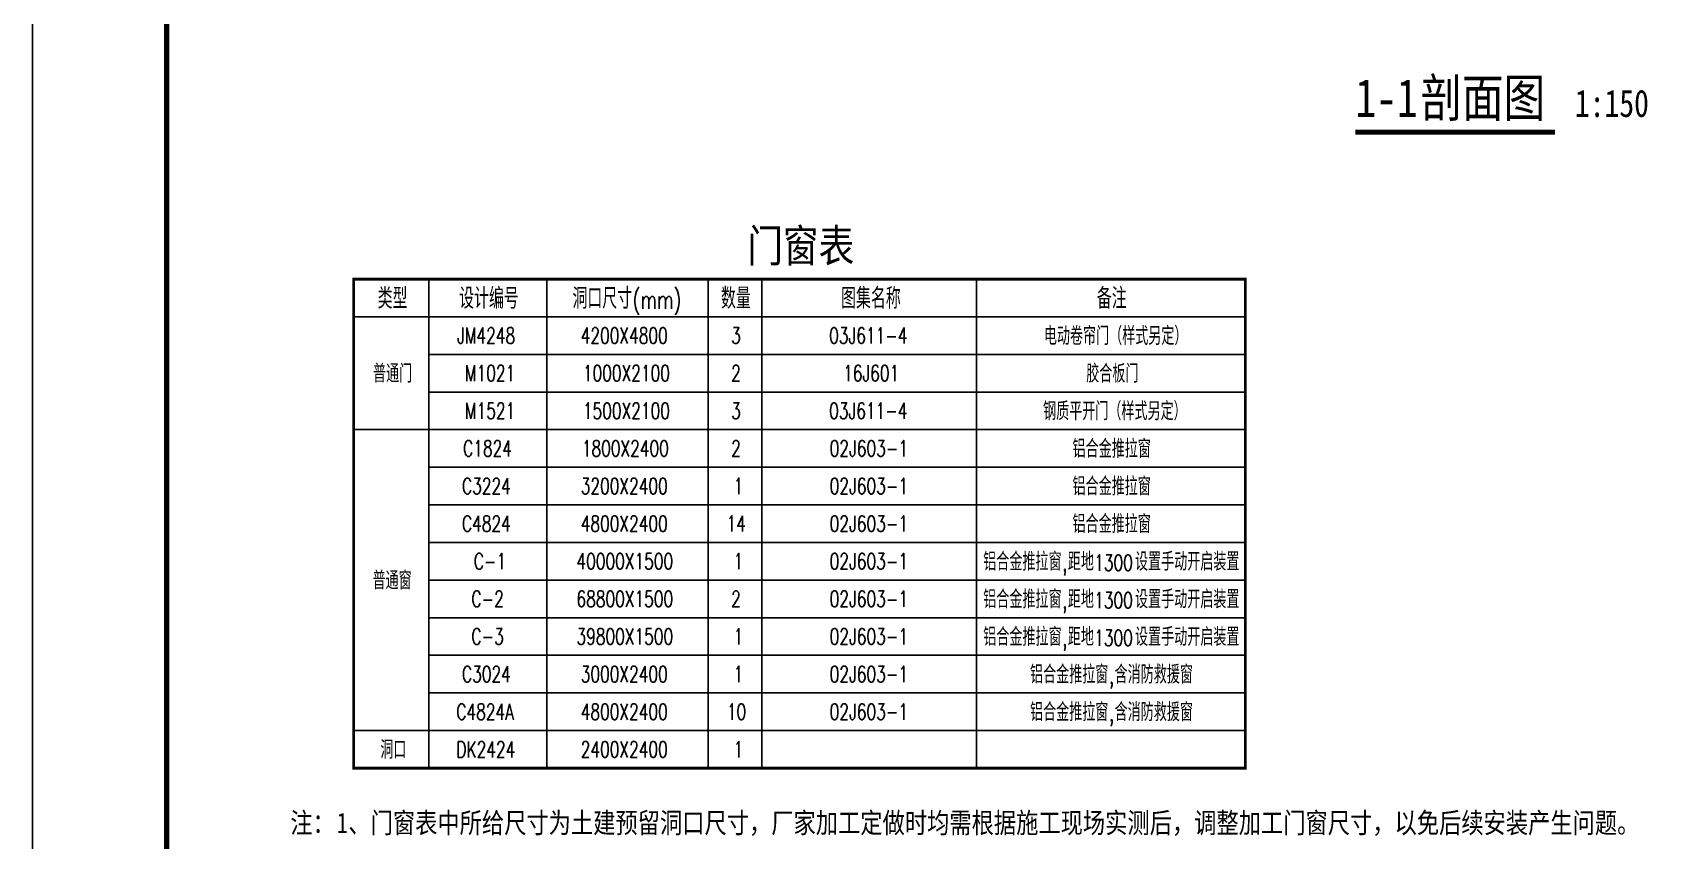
# Model space of a CAD drawing. Extents: x 170967 to 297117, y -33682 to 593582.
# Drawn here: x 170967 to 216156, y 50567 to 73128 of the extents above; entities that cross this region are included whole.
import ezdxf

# ---------------------------------------------------------------- set-up
doc = ezdxf.new("R2010")
doc.units = 0
doc.header["$LTSCALE"] = 1000
doc.header["$MEASUREMENT"] = 0
for name, color, linetype in [('0-建筑立面', 255, 'Continuous'), ('DIM_SYMB', 171, 'Continuous'), ('PUB_TAB', 7, 'Continuous'), ('PUB_TEXT', 7, 'Continuous'), ('TK', 4, 'Continuous')]:
    doc.layers.add(name, color=color, linetype=linetype)
doc.styles.add('_TCH_WDTABLE', font='SIMPLEX', dxfattribs={"bigfont": 'GBCBIG'})
doc.styles.add('宋体', font='', dxfattribs={"width": 0.8})
doc.styles.get('宋体').set_extended_font_data('SimSun')

# ---------------------------------------------------------------- blocks, each defined once
blk = doc.blocks.new('GeYuanFrame_50425478', base_point=(20.09, 4.53))
at = {"layer": 'TK'}
blk.add_lwpolyline([(20.09, 4.53), (20.09, 598.53), (861.09, 598.53), (861.09, 4.53)], close=True, dxfattribs=at)
at = {"layer": 'TK', "const_width": 1}
blk.add_lwpolyline([(45.09, 588.53), (851.09, 588.53), (851.09, 14.53), (45.09, 14.53)], close=True, dxfattribs=at)

msp = doc.modelspace()

# ---------------------------------------------------------------- linework, layer by layer
at = {"layer": 'DIM_SYMB', "const_width": 140}
msp.add_lwpolyline([(207912.7, 70340.2), (213480.8, 70340.2)], dxfattribs=at)
at = {"layer": 'PUB_TAB', "const_width": 75}
msp.add_lwpolyline([(179935, 52589.2), (204835, 52589.2), (204835, 66239.2), (179935, 66239.2)], close=True, dxfattribs=at)
at = {"layer": 'PUB_TAB'}
for points in [[(182035, 66239.2), (182035, 52589.2)], [(185335, 66239.2), (185335, 52589.2)], [(189835, 66239.2), (189835, 52589.2)], [(191335, 66239.2), (191335, 52589.2)], [(197335, 66239.2), (197335, 52589.2)], [(179935, 65189.2), (204835, 65189.2)], [(182035, 64139.2), (204835, 64139.2)], [(182035, 63089.2), (204835, 63089.2)], [(179935, 62039.2), (204835, 62039.2)], [(182035, 60989.2), (204835, 60989.2)], [(182035, 59939.2), (204835, 59939.2)], [(182035, 58889.2), (204835, 58889.2)], [(182035, 57839.2), (204835, 57839.2)], [(182035, 56789.2), (204835, 56789.2)], [(182035, 55739.2), (204835, 55739.2)], [(182035, 54689.2), (204835, 54689.2)], [(179935, 53639.2), (204835, 53639.2)]]:
    msp.add_lwpolyline(points, dxfattribs=at)

# ---------------------------------------------------------------- block references
at = {"layer": '0-建筑立面', "xscale": 150, "yscale": 150, "zscale": 150}
msp.add_blockref('GeYuanFrame_50425478', (170967.1, 9651.8), dxfattribs=at)

# ---------------------------------------------------------------- texts
at = {"layer": 'PUB_TAB'}
for s, height, style, width, p in [('门窗表', 911.39, '宋体', 0.8, (190932.8, 66719.2)), ('(mm)', 510, '_TCH_WDTABLE', 0.705882, (187733.2, 65414.2)), ('JM4248', 446.25, '_TCH_WDTABLE', 0.705882, (182830, 64441)), ('4200X4800', 446.25, '_TCH_WDTABLE', 0.705882, (186280, 64441)), ('3', 446.2, '_TCH_WDTABLE', 0.705882, (190480, 64441)), ('03J611-4', 446.25, '_TCH_WDTABLE', 0.705882, (193217.5, 64441)), ('M1021', 446.25, '_TCH_WDTABLE', 0.705882, (183047.5, 63391)), ('1000X2100', 446.25, '_TCH_WDTABLE', 0.705882, (186340, 63391)), ('2', 446.2, '_TCH_WDTABLE', 0.705882, (190480, 63391)), ('16J601', 446.25, '_TCH_WDTABLE', 0.705882, (193607.5, 63391)), ('M1521', 446.25, '_TCH_WDTABLE', 0.705882, (183047.5, 62341)), ('1500X2100', 446.25, '_TCH_WDTABLE', 0.705882, (186340, 62341)), ('3', 446.2, '_TCH_WDTABLE', 0.705882, (190480, 62341)), ('03J611-4', 446.25, '_TCH_WDTABLE', 0.705882, (193217.5, 62341)), ('C1824', 446.25, '_TCH_WDTABLE', 0.705882, (182995, 61291)), ('1800X2400', 446.25, '_TCH_WDTABLE', 0.705882, (186310, 61291)), ('2', 446.2, '_TCH_WDTABLE', 0.705882, (190480, 61291)), ('02J603-1', 446.25, '_TCH_WDTABLE', 0.705882, (193232.5, 61291)), ('C3224', 446.25, '_TCH_WDTABLE', 0.705882, (182965, 60241)), ('3200X2400', 446.25, '_TCH_WDTABLE', 0.705882, (186280, 60241)), ('1', 446.2, '_TCH_WDTABLE', 0.705882, (190547.5, 60241)), ('02J603-1', 446.25, '_TCH_WDTABLE', 0.705882, (193232.5, 60241)), ('C4824', 446.25, '_TCH_WDTABLE', 0.705882, (182965, 59191)), ('4800X2400', 446.25, '_TCH_WDTABLE', 0.705882, (186280, 59191)), ('14', 446.25, '_TCH_WDTABLE', 0.705882, (190352.5, 59191)), ('02J603-1', 446.25, '_TCH_WDTABLE', 0.705882, (193232.5, 59191)), ('C-1', 446.25, '_TCH_WDTABLE', 0.705882, (183295, 58141)), ('40000X1500', 446.25, '_TCH_WDTABLE', 0.705882, (186160, 58141)), ('1', 446.2, '_TCH_WDTABLE', 0.705882, (190547.5, 58141)), ('02J603-1', 446.25, '_TCH_WDTABLE', 0.705882, (193232.5, 58141)), ('1300', 446.25, '_TCH_WDTABLE', 0.705882, (200617.9, 58101.7)), (',', 446.2, '_TCH_WDTABLE', 0.705882, (199730.6, 58101.7)), ('C-2', 446.25, '_TCH_WDTABLE', 0.705882, (183227.5, 57091)), ('68800X1500', 446.25, '_TCH_WDTABLE', 0.705882, (186160, 57091)), ('2', 446.2, '_TCH_WDTABLE', 0.705882, (190480, 57091)), ('02J603-1', 446.25, '_TCH_WDTABLE', 0.705882, (193232.5, 57091)), ('1300', 446.25, '_TCH_WDTABLE', 0.705882, (200617.9, 57051.7)), (',', 446.2, '_TCH_WDTABLE', 0.705882, (199730.6, 57051.7)), ('C-3', 446.25, '_TCH_WDTABLE', 0.705882, (183227.5, 56041)), ('39800X1500', 446.25, '_TCH_WDTABLE', 0.705882, (186160, 56041)), ('1', 446.2, '_TCH_WDTABLE', 0.705882, (190547.5, 56041)), ('02J603-1', 446.25, '_TCH_WDTABLE', 0.705882, (193232.5, 56041)), (',', 446.2, '_TCH_WDTABLE', 0.705882, (199730.6, 56001.7)), ('1300', 446.25, '_TCH_WDTABLE', 0.705882, (200617.9, 56001.7)), ('C3024', 446.25, '_TCH_WDTABLE', 0.705882, (182965, 54991)), ('3000X2400', 446.25, '_TCH_WDTABLE', 0.705882, (186280, 54991)), ('1', 446.2, '_TCH_WDTABLE', 0.705882, (190547.5, 54991)), ('02J603-1', 446.25, '_TCH_WDTABLE', 0.705882, (193232.5, 54991)), (',', 446.2, '_TCH_WDTABLE', 0.705882, (201037.9, 54951.7)), ('C4824A', 446.25, '_TCH_WDTABLE', 0.705882, (182807.5, 53941)), ('4800X2400', 446.25, '_TCH_WDTABLE', 0.705882, (186280, 53941)), ('10', 446.25, '_TCH_WDTABLE', 0.705882, (190360, 53941)), ('02J603-1', 446.25, '_TCH_WDTABLE', 0.705882, (193232.5, 53941)), (',', 446.2, '_TCH_WDTABLE', 0.705882, (201037.9, 53901.7)), ('DK2424', 446.25, '_TCH_WDTABLE', 0.705882, (182807.5, 52891)), ('2400X2400', 446.25, '_TCH_WDTABLE', 0.705882, (186280, 52891)), ('1', 446.2, '_TCH_WDTABLE', 0.705882, (190547.5, 52891))]:
    msp.add_text(s, height=height, dxfattribs=dict(at, style=style, width=width)).set_placement(p)
at = {"layer": 'PUB_TAB', "style": '_TCH_WDTABLE'}
for s, height, p in [('类型', 578.72, (180608.4, 65414.2)), ('设计编号', 578.72, (182883.9, 65414.2)), ('洞口尺寸', 578.72, (186048.1, 65414.2)), ('数量', 578.72, (190195.6, 65414.2)), ('图集名称', 578.72, (193549.8, 65414.2)), ('备注', 578.72, (200692.4, 65414.2)), ('电动卷帘门（样式另定）', 506.383, (199212, 64401.7)), ('普通门', 506.38, (180479.5, 63351.7)), ('胶合板门', 506.38, (200395.2, 63351.7)), ('钢质平开门（样式另定）', 506.383, (199189.6, 62301.7)), ('铝合金推拉窗', 506.38, (200012.6, 61251.7)), ('铝合金推拉窗', 506.38, (200012.6, 60201.7)), ('铝合金推拉窗', 506.38, (200012.6, 59151.7)), ('铝合金推拉窗', 506.38, (197518.9, 58101.7)), ('距地', 506.38, (199880.6, 58101.7)), ('设置手动开启装置', 506.38, (201757.9, 58101.7)), ('普通窗', 506.38, (180465.5, 57576.7)), ('铝合金推拉窗', 506.38, (197518.9, 57051.7)), ('距地', 506.38, (199880.6, 57051.7)), ('设置手动开启装置', 506.38, (201757.9, 57051.7)), ('铝合金推拉窗', 506.38, (197518.9, 56001.7)), ('距地', 506.38, (199880.6, 56001.7)), ('设置手动开启装置', 506.38, (201757.9, 56001.7)), ('铝合金推拉窗', 506.38, (198826.2, 54951.7)), ('含消防救援窗', 506.38, (201187.9, 54951.7)), ('铝合金推拉窗', 506.38, (198826.2, 53901.7)), ('含消防救援窗', 506.38, (201187.9, 53901.7)), ('洞口', 506.38, (180683.4, 52851.7))]:
    msp.add_text(s, height=height, dxfattribs=at).set_placement(p)
at = {"layer": 'PUB_TEXT', "style": '宋体', "width": 0.8}
for s, height, p in [('剖面图', 1063.29, (209727.4, 70767.9)), ('1-1', 1063.29, (207912.7, 70767.9)), ('1:150', 759.49, (214040.8, 70767.9)), ('注：', 569.62, (178170.1, 50778.6)), ('1', 569.6, (179466.3, 50778.6)), ('、门窗表中所给尺寸为土建预留洞口尺寸，厂家加工定做时均需根据施工现场实测后，调整加工门窗尺寸，以免后续安装产生问题。', 569.62, (179790.4, 50778.6))]:
    msp.add_text(s, height=height, dxfattribs=at).set_placement(p)

doc.saveas('drawing.dxf')
